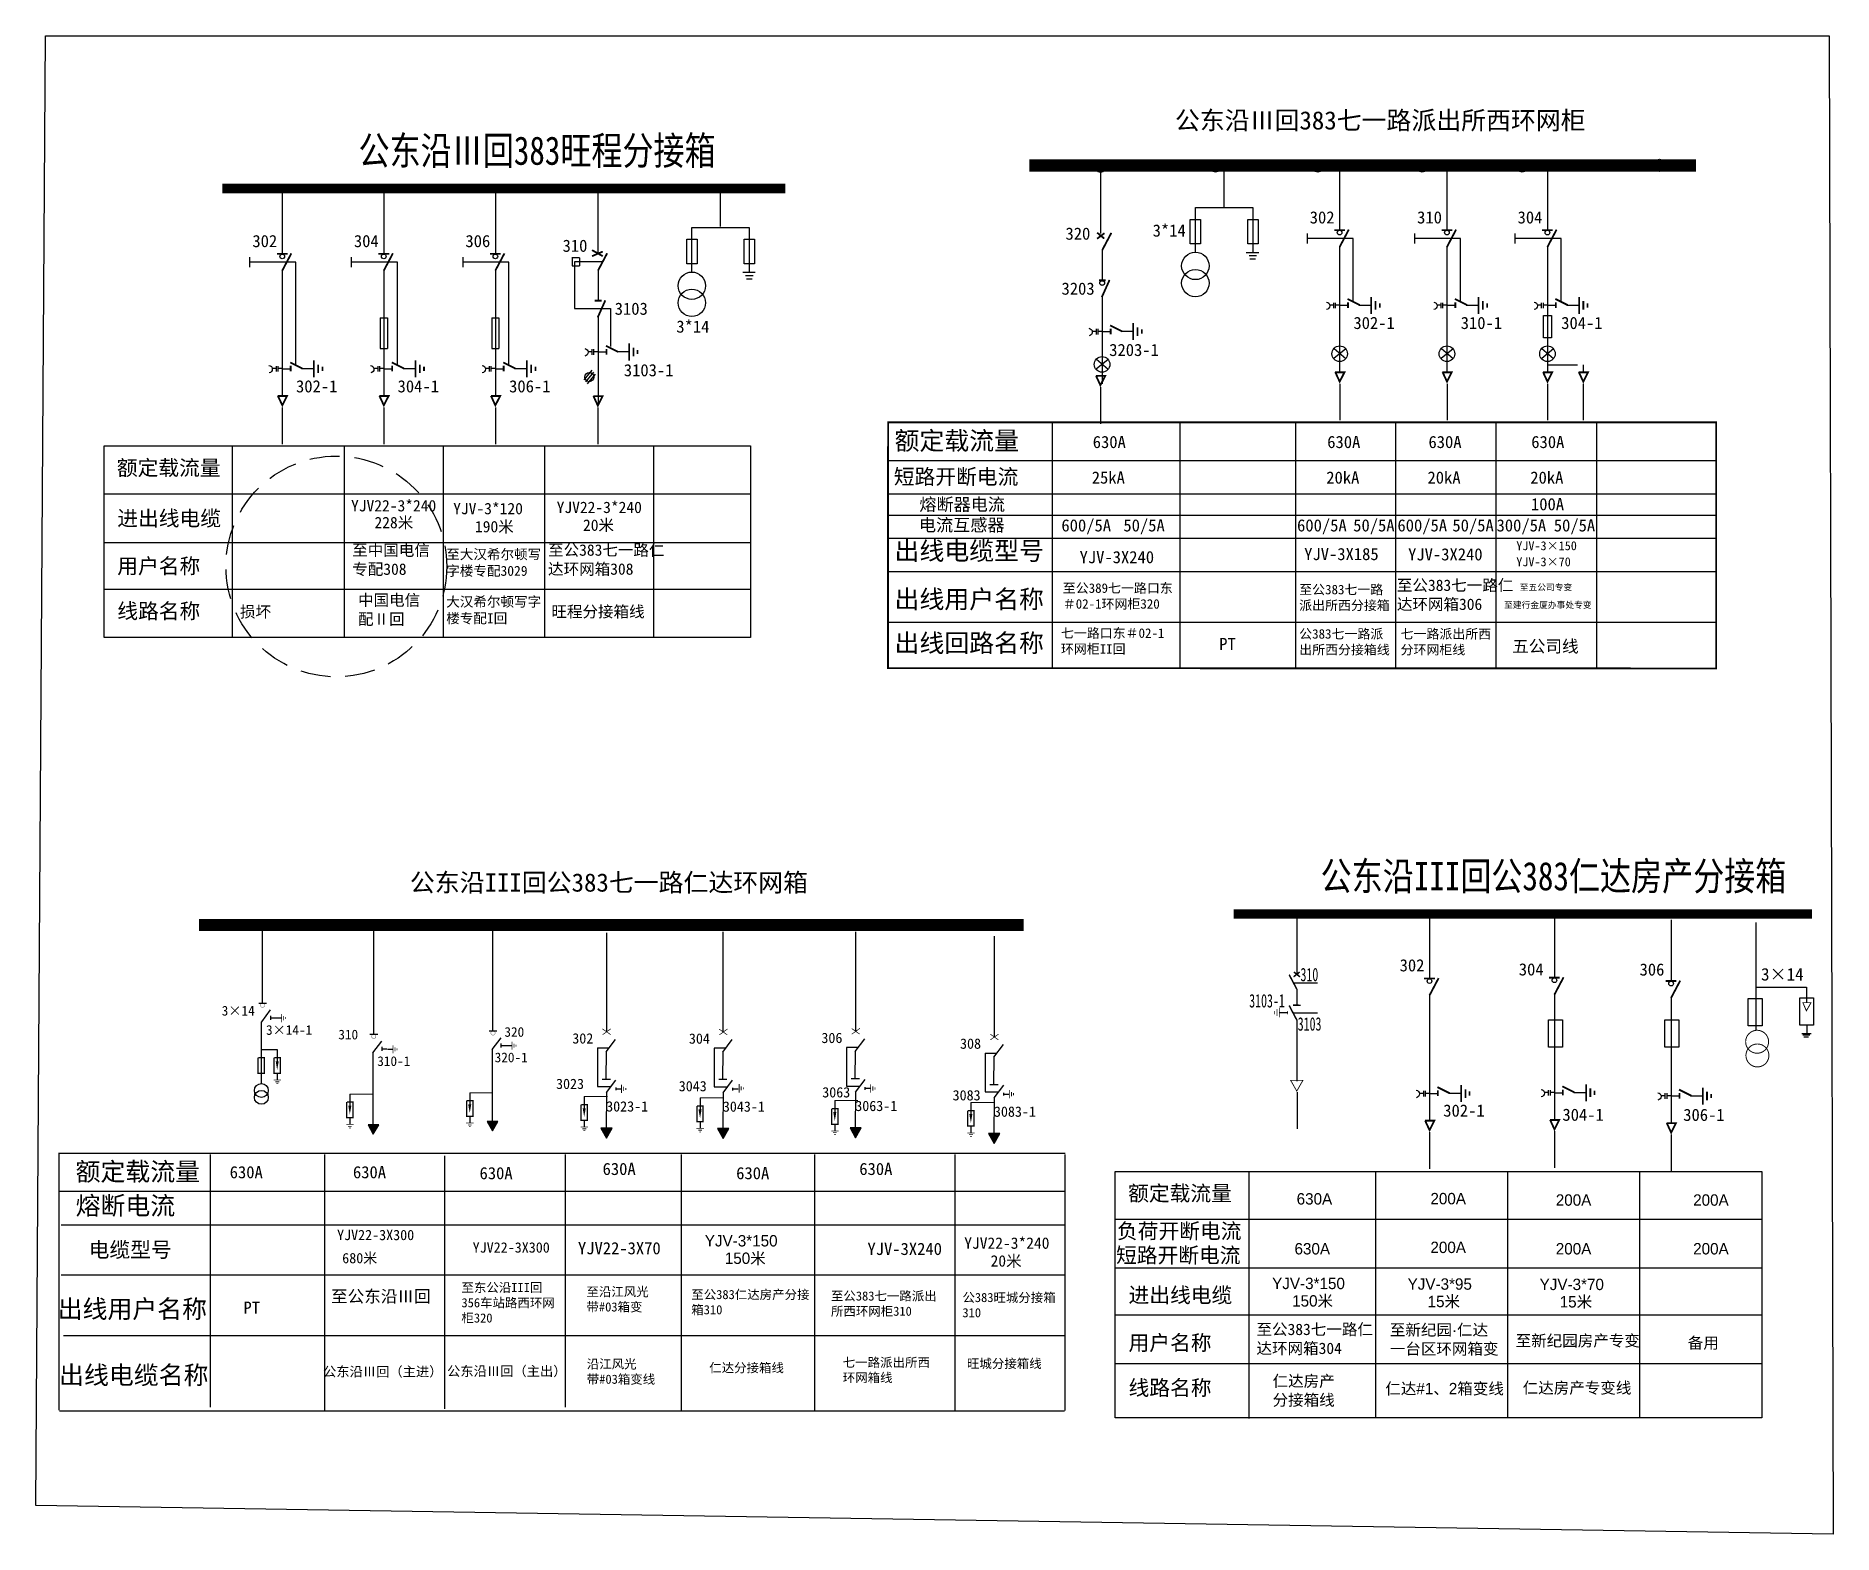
# Model space of a CAD drawing. Extents: x 0 to 295, y -538 to -291.
import ezdxf

# ---------------------------------------------------------------- set-up
doc = ezdxf.new("R2010")
doc.units = 0
doc.header["$LTSCALE"] = 0.774411
for name, pattern in [('ACAD_ISO02W100', [15, 12, -3]), ('CENTER', [50.8, 31.75, -6.35, 6.35, -6.35]), ('DASHED2', [9.525, 6.35, -3.175])]:
    doc.linetypes.add(name, pattern=pattern)
doc.layers.get('0').update_dxf_attribs({"linetype": 'CONTINUOUS'})
doc.layers.add('1', color=7, linetype='CONTINUOUS')
doc.layers.add('2', color=7, linetype='CONTINUOUS')
doc.layers.add('MiniCADLayer', color=7, linetype='CONTINUOUS', lineweight=20)
doc.styles.add('_txtstyle_1.50_0_0', font='simsun.ttc', dxfattribs={"height": 1.5})
doc.styles.add('HZ', font='')
doc.styles.add('hztxt_txtstyle_0.00_0_0', font='', dxfattribs={"bigfont": 'hztxt.shx'})
doc.styles.add('KaiTi_GB2312_txtstyle_3.00_0_0', font='', dxfattribs={"height": 3})
doc.styles.add('ST', font='', dxfattribs={"width": 0.8})
doc.styles.get("Standard").update_dxf_attribs({"font": '', "height": 2.5})
doc.styles.add('STYLE1', font='txt.shx', dxfattribs={"height": 2.6})
doc.styles.add('字体', font='', dxfattribs={"height": 2.5})
doc.styles.add('宋体', font='')
doc.styles.get('HZ').set_extended_font_data('SimSun')
doc.styles.get('hztxt_txtstyle_0.00_0_0').set_extended_font_data('hztxt')
doc.styles.get('KaiTi_GB2312_txtstyle_3.00_0_0').set_extended_font_data('KaiTi_GB2312')
doc.styles.get('ST').set_extended_font_data('SimSun')
doc.styles.get('Standard').set_extended_font_data('SimSun')
doc.styles.get('字体').set_extended_font_data('SimSun')
doc.styles.get('宋体').set_extended_font_data('SimSun')

# ---------------------------------------------------------------- blocks, each defined once
blk = doc.blocks.new('JD')
for points in [[(-2, 0.2), (-2, -0.2), (2, 0.2), (2, -0.2)], [(1, -1.2), (1, -0.8), (-1, -1.2), (-1, -0.8)], [(-0.5, -1.8), (-0.5, -2.2), (0.5, -1.8), (0.5, -2.2)]]:
    blk.add_trace(points)
blk = doc.blocks.new('A$C5D5A1DA4')
at = {"linetype": 'Continuous'}
blk.add_line((0, 24.15), (1.28, 24.15), dxfattribs=at)
for p, q in [((0.06, 24.11), (0.06, 22.78)), ((1.26, 24.11), (1.26, 22.78)), ((0.06, 22.78), (1.26, 22.78)), ((4.32, 22.07), (4.32, 17.12)), ((4.32, 14.64), (4.32, 0)), ((4.32, 8.63), (5.71, 8.63)), ((7.52, 8.67), (9.4, 8.67))]:
    blk.add_line(p, q)
at = {"linetype": 'ACAD_ISO02W100'}
for p, q in [((0.44, 23.41), (0.44, 15.78)), ((4.92, 23.41), (0.44, 23.41)), ((0.44, 15.78), (6.36, 15.78)), ((6.36, 15.78), (6.36, 9.49))]:
    blk.add_line(p, q, dxfattribs=at)
at = {"const_width": 0.3}
for points in [[(4.32, 22), (5.82, 24.84)], [(3.79, 17.04), (4.9, 17.04)], [(4.26, 14.27), (5.52, 17.1)], [(5.63, 9.63), (7.63, 8.63)], [(5.71, 9.09), (5.71, 8.17)]]:
    blk.add_lwpolyline(points, dxfattribs=at)
blk.add_lwpolyline([(2.15, 9.16, -0.877934), (2.17, 7.94)], format="xyb")
for points in [[(3.32, 9.06), (3.32, 8.15)], [(3.6, 9.06), (3.6, 8.15)], [(3.32, 8.64), (2.68, 8.64)], [(4.32, 8.64), (3.6, 8.64)]]:
    blk.add_lwpolyline(points)
at = {"xscale": 0.7, "yscale": 0.7, "zscale": 0.7, "rotation": 90}
blk.add_blockref('JD', (9.43, 8.61), dxfattribs=at)

msp = doc.modelspace()

# ---------------------------------------------------------------- hatches: boundary and pattern name
for color, points in [(0, [(55.21, -471.8), (56.09, -470.28), (54.34, -470.28)]), (0, [(74.8, -471.24), (75.68, -469.72), (73.92, -469.72)]), (7, [(93.55, -472.44), (94.48, -470.83), (92.62, -470.83)]), (7, [(112.73, -472.48), (113.66, -470.87), (111.8, -470.87)]), (7, [(134.5, -472.37), (135.43, -470.76), (133.57, -470.76)]), (7, [(157.29, -473.3), (158.22, -471.69), (156.36, -471.69)])]:
    msp.add_hatch(color=color).paths.add_polyline_path(points)

# ---------------------------------------------------------------- linework, layer by layer
for p, q in [((214.06, -313.09), (214.06, -323.13)), ((231.7, -313.09), (231.7, -323.13)), ((248.22, -313.09), (248.22, -323.13)), ((174.73, -313.68), (174.73, -323.73)), ((40.24, -316.98), (40.24, -327.02)), ((56.93, -316.98), (56.93, -327.02)), ((75.27, -316.98), (75.27, -327.02)), ((92.11, -317.02), (92.11, -327.07)), ((175.03, -326.39), (175.03, -331.35)), ((214.06, -325.86), (214.06, -346.45)), ((231.7, -325.86), (231.7, -346.45)), ((248.22, -325.86), (248.22, -346.45)), ((40.24, -329.75), (40.24, -350.35)), ((56.93, -329.75), (56.93, -350.35)), ((75.27, -329.75), (75.27, -350.35)), ((175.03, -333.83), (175.03, -348.47)), ((217.23, -335.49), (219.23, -335.49)), ((234.87, -335.49), (236.88, -335.49)), ((251.39, -335.49), (253.4, -335.49)), ((56.33, -337.62), (56.33, -342.65)), ((56.33, -337.62), (57.53, -337.62)), ((57.53, -337.62), (57.53, -342.65)), ((74.67, -337.62), (75.87, -337.62)), ((74.67, -337.62), (74.67, -342.65)), ((75.87, -337.62), (75.87, -342.65)), ((56.33, -342.65), (57.53, -342.65)), ((74.67, -342.65), (75.87, -342.65)), ((175.03, -339.84), (176.41, -339.84)), ((178.22, -339.8), (180.11, -339.8)), ((43.41, -345.91), (45.42, -345.91)), ((60.1, -345.91), (62.11, -345.91)), ((78.44, -345.91), (80.44, -345.91)), ((91.13, -346.22), (89.8, -347.81)), ((91.42, -346.53), (90.09, -348.12)), ((91.68, -346.86), (90.36, -348.44)), ((166.79, -354.99), (166.79, -395.19)), ((187.79, -354.99), (187.79, -395.2)), ((206.82, -354.99), (206.82, -395.21)), ((223.24, -354.99), (223.24, -395.21)), ((239.71, -354.99), (239.71, -395.22)), ((256.29, -354.99), (256.29, -395.23)), ((139.9, -361.03), (275.96, -361.03)), ((139.9, -366.52), (275.96, -366.52)), ((139.9, -370.02), (275.96, -370.02)), ((139.9, -373.79), (275.96, -373.79)), ((207.01, -434.95), (207.01, -445.61)), ((36.92, -437.41), (36.92, -450.3)), ((206.46, -446.9), (210.43, -446.9)), ((207.01, -447.94), (207.01, -450.59)), ((205.49, -451.82), (204.15, -451.82)), ((206.39, -451.82), (210.43, -451.82)), ((207.01, -453.01), (207.01, -463.06)), ((92.04, -457.59), (93.99, -457.59)), ((92.06, -457.6), (92.06, -463.97)), ((111.22, -457.62), (113.17, -457.62)), ((111.24, -457.63), (111.24, -464.01)), ((132.99, -457.51), (134.94, -457.51)), ((133.01, -457.52), (133.01, -463.9)), ((93.49, -458.28), (93.43, -462.69)), ((112.67, -458.31), (112.61, -462.73)), ((134.44, -458.2), (134.38, -462.62)), ((155.78, -458.45), (157.73, -458.45)), ((155.8, -458.46), (155.8, -464.83)), ((157.23, -459.14), (157.17, -463.55)), ((92.83, -462.74), (94.18, -462.74)), ((112.01, -462.77), (113.35, -462.77)), ((133.78, -462.66), (135.13, -462.66)), ((156.57, -463.6), (157.92, -463.6)), ((92.06, -463.97), (94.27, -463.96)), ((95.07, -464.33), (96.01, -464.33)), ((111.24, -464.01), (113.45, -464)), ((114.25, -464.36), (115.19, -464.36)), ((133.01, -463.9), (135.22, -463.89)), ((136.02, -464.25), (136.96, -464.25)), ((155.8, -464.83), (158.01, -464.82)), ((158.81, -465.19), (159.75, -465.19)), ((3.58, -517.14), (3.59, -474.84)), ((3.6, -474.93, -0.06), (168.95, -474.93, -0.06)), ((28.37, -475.13, -0.06), (28.37, -516.69, -0.06)), ((47.16, -475.13, -0.06), (47.16, -517.32, -0.06)), ((66.9, -475.37, -0.06), (66.9, -516.92, -0.06)), ((86.77, -475.13, -0.06), (86.77, -516.69, -0.06)), ((105.8, -475.13, -0.06), (105.8, -517.23, -0.06)), ((127.74, -475.13, -0.06), (127.74, -517.23, -0.06)), ((150.79, -475.13, -0.06), (150.79, -517.23, -0.06)), ((168.91, -475.13, -0.06), (168.91, -517.23, -0.06)), ((3.6, -481.18, -0.06), (168.91, -481.18, -0.06)), ((3.89, -486.67, -0.06), (168.91, -486.67, -0.06)), ((3.89, -494.94, -0.06), (168.91, -494.94, -0.06)), ((168.91, -504.93, -0.06), (4.26, -504.93, -0.06)), ((168.84, -517.31, -0.06), (3.6, -517.31, -0.06))]:
    msp.add_line(p, q)
at = {"color": 0}
for p, q in [((195.01, -313.57), (195.01, -319.34)), ((112.23, -316.82), (112.23, -322.59)), ((190.36, -326.8), (190.36, -319.48)), ((190.36, -319.48), (199.8, -319.48)), ((199.8, -319.48), (199.8, -326.8)), ((107.58, -330.05), (107.58, -322.73)), ((107.58, -322.73), (117.02, -322.73)), ((117.02, -322.73), (117.02, -330.05)), ((198.72, -326.84), (200.76, -326.84)), ((199.18, -327.36), (200.41, -327.36)), ((199.32, -327.9), (200.23, -327.9)), ((115.95, -330.09), (117.99, -330.09)), ((116.41, -330.61), (117.64, -330.61)), ((116.55, -331.16), (117.46, -331.16)), ((139.9, -379.29), (275.96, -379.29)), ((139.9, -387.62), (275.96, -387.62)), ((282.45, -436.98), (282.45, -454.75)), ((36.37, -450.25), (37.64, -450.25)), ((36.79, -453.31), (36.79, -463.52)), ((38.3, -452.34), (38.3, -452.99)), ((38.32, -452.67), (39.16, -452.67)), ((39.24, -452.69), (40.13, -452.69)), ((74.25, -454.81), (75.52, -454.81)), ((36.78, -457.89), (39.41, -457.89)), ((39.41, -457.89), (39.41, -459.82)), ((54.66, -455.36), (55.93, -455.36)), ((56.59, -457.45), (56.59, -458.11)), ((56.61, -457.78), (57.45, -457.78)), ((57.53, -457.81), (58.42, -457.81)), ((74.74, -457.88), (74.74, -469.99)), ((76.18, -456.9), (76.18, -457.55)), ((76.19, -457.23), (77.04, -457.23)), ((77.12, -457.23), (78, -457.23)), ((55.15, -458.44), (55.15, -470.54)), ((39.41, -461.84), (39.41, -462.84)), ((51.35, -465.19), (51.35, -467.12)), ((71.06, -464.98), (71.06, -466.9)), ((89.88, -465.62), (89.88, -467.55)), ((93.55, -464.96), (93.49, -471.11)), ((108.92, -465.84), (108.92, -467.76)), ((112.73, -464.99), (112.67, -471.15)), ((131.07, -466.27), (131.07, -468.19)), ((134.5, -464.88), (134.44, -471.04)), ((153.44, -466.59), (153.44, -468.52)), ((157.29, -465.82), (157.23, -471.97)), ((51.35, -469.14), (51.35, -470.13)), ((71.06, -468.92), (71.06, -469.92)), ((89.88, -469.57), (89.88, -470.56)), ((108.92, -469.78), (108.92, -470.78)), ((131.07, -470.22), (131.07, -471.21)), ((153.44, -470.54), (153.44, -471.53))]:
    msp.add_line(p, q, dxfattribs=at)
at = {"linetype": 'ACAD_ISO02W100'}
for p, q in [((214.16, -335.53), (215.47, -335.53)), ((231.8, -335.53), (233.11, -335.53)), ((248.32, -335.53), (249.64, -335.53)), ((40.34, -345.95), (41.65, -345.95)), ((57.03, -345.95), (58.35, -345.95)), ((75.37, -345.95), (76.68, -345.95))]:
    msp.add_line(p, q, dxfattribs=at)
at = {"color": 0, "linetype": 'DASHED2'}
for p, q in [((213.14, -342.66), (215.06, -344.28)), ((230.78, -342.66), (232.7, -344.28)), ((247.31, -342.66), (249.22, -344.28)), ((176, -344.46), (174.06, -346.01)), ((174.09, -344.41), (176, -346.03)), ((215.06, -342.71), (213.12, -344.26)), ((232.7, -342.71), (230.76, -344.26)), ((249.22, -342.71), (247.28, -344.26)), ((248.23, -345.3), (254.11, -345.3)), ((254.11, -345.3), (254.11, -346.46))]:
    msp.add_line(p, q, dxfattribs=at)
at = {"linetype": 'CENTER'}
for p, q in [((214.07, -348.42), (214.07, -354.44)), ((231.71, -348.42), (231.71, -354.44)), ((248.23, -348.42), (248.23, -354.44)), ((254.11, -348.42), (254.11, -354.44)), ((174.73, -349.01), (174.73, -355.04)), ((40.25, -352.31), (40.25, -358.34)), ((56.94, -352.31), (56.94, -358.34)), ((75.27, -352.31), (75.27, -358.34)), ((92.12, -352.35), (92.12, -358.38))]:
    msp.add_line(p, q, dxfattribs=at)
at = {"linetype": 'Continuous'}
for p, q in [((31.98, -358.67), (31.98, -390.19)), ((50.42, -358.67), (50.42, -390.19)), ((66.68, -358.67), (66.68, -390.19)), ((83.34, -358.67), (83.34, -390.19)), ((101.26, -358.72), (101.26, -390.03)), ((10.95, -366.51), (117.16, -366.51)), ((10.95, -374.51), (117.16, -374.51)), ((10.95, -382.2), (117.16, -382.2))]:
    msp.add_line(p, q, dxfattribs=at)
at = {"color": 7}
for p, q in [((228.83, -436.12), (228.83, -446.17)), ((249.37, -435.99), (249.37, -446.04)), ((268.55, -436.53), (268.55, -446.58)), ((55.29, -455.36), (55.29, -438.22)), ((74.88, -454.81), (74.88, -437.59)), ((93.57, -454.96), (93.57, -438.68)), ((112.74, -455), (112.74, -438.52)), ((134.51, -454.89), (134.51, -438.52)), ((157.3, -455.82), (157.3, -439.25)), ((228.83, -448.9), (228.83, -469.49)), ((249.37, -448.77), (249.37, -469.36)), ((268.55, -449.31), (268.55, -469.9)), ((232, -465.06), (234.01, -465.06)), ((252.54, -464.93), (254.54, -464.93)), ((271.72, -465.47), (273.73, -465.47)), ((177.18, -509.48), (283.44, -509.48))]:
    msp.add_line(p, q, dxfattribs=at)
at = {"color": 0, "linetype": 'Continuous'}
for p, q in [((282.47, -447.62), (290.83, -447.62)), ((290.83, -447.62), (290.83, -450.11)), ((290.84, -453.86), (290.84, -455.33)), ((291.55, -455.3), (290.01, -455.3)), ((291.34, -455.53), (290.2, -455.53)), ((291.12, -455.84), (290.37, -455.84))]:
    msp.add_line(p, q, dxfattribs=at)
at = {"color": 7, "linetype": 'CENTER'}
for p, q in [((207.06, -464.9), (207.06, -470.92)), ((228.84, -471.46), (228.84, -477.48)), ((249.37, -471.32), (249.37, -477.35)), ((268.56, -471.86), (268.56, -477.89))]:
    msp.add_line(p, q, dxfattribs=at)
at = {"color": 7, "linetype": 'ACAD_ISO02W100'}
for p, q in [((228.93, -465.1), (230.25, -465.1)), ((249.47, -464.97), (250.78, -464.97)), ((268.65, -465.51), (269.97, -465.51))]:
    msp.add_line(p, q, dxfattribs=at)
at = {"color": 7, "linetype": 'Continuous'}
for p, q in [((177.18, -477.91), (283.44, -477.91)), ((177.18, -518.4), (177.18, -477.91)), ((199.13, -478.07), (199.13, -518.53)), ((219.97, -477.94), (219.97, -518.4)), ((241.66, -477.94), (241.66, -518.4)), ((263.37, -477.99), (263.37, -518.4)), ((283.44, -477.91), (283.44, -518.4)), ((177.19, -485.79), (283.41, -485.79)), ((177.19, -493.78), (283.41, -493.78)), ((177.19, -501.48), (283.41, -501.48)), ((283.44, -518.4), (177.18, -518.4))]:
    msp.add_line(p, q, dxfattribs=at)
msp.add_lwpolyline([(1.32, -291.25), (294.55, -291.25), (295.17, -537.53), (-0.25, -532.85)], close=True)
for points, const_width in [([(163.04, -312.55), (272.65, -312.55)], 2), ([(174.18, -324.59), (175.4, -323.68)], 0.3), ([(174.2, -323.59), (175.37, -324.57)], 0.3), ([(175.03, -326.47), (176.53, -323.63)], 0.3), ([(213.17, -323.17), (214.94, -323.17)], 0.3), ([(214.06, -325.94), (215.56, -323.09)], 0.3), ([(230.81, -323.17), (232.58, -323.17)], 0.3), ([(231.7, -325.94), (233.2, -323.09)], 0.3), ([(247.34, -323.17), (249.1, -323.17)], 0.3), ([(248.22, -325.94), (249.72, -323.09)], 0.3), ([(39.35, -327.06), (41.12, -327.06)], 0.3), ([(40.24, -329.83), (41.74, -326.99)], 0.3), ([(56.05, -327.06), (57.82, -327.06)], 0.3), ([(56.93, -329.83), (58.43, -326.99)], 0.3), ([(74.38, -327.06), (76.15, -327.06)], 0.3), ([(75.27, -329.83), (76.77, -326.99)], 0.3), ([(91.16, -326.46), (92.93, -327.46)], 0.3), ([(91.16, -327.46), (92.93, -326.7)], 0.3), ([(174.49, -331.43), (175.6, -331.43)], 0.3), ([(174.97, -334.2), (176.23, -331.37)], 0.3), ([(215.36, -334.49), (217.36, -335.49)], 0.3), ([(215.44, -335.03), (215.44, -335.95)], 0.3), ([(233.01, -334.49), (235.01, -335.49)], 0.3), ([(233.08, -335.03), (233.08, -335.95)], 0.3), ([(249.53, -334.49), (251.53, -335.49)], 0.3), ([(249.6, -335.03), (249.6, -335.95)], 0.3), ([(176.34, -338.84), (178.34, -339.84)], 0.3), ([(176.41, -339.38), (176.41, -340.3)], 0.3), ([(41.55, -344.92), (43.55, -345.92)], 0.3), ([(41.62, -345.45), (41.62, -346.38)], 0.3), ([(58.24, -344.92), (60.24, -345.92)], 0.3), ([(58.32, -345.45), (58.32, -346.38)], 0.3), ([(76.57, -344.92), (78.57, -345.92)], 0.3), ([(76.65, -345.45), (76.65, -346.38)], 0.3), ([(173.99, -347.14), (175.52, -347.14), (174.73, -348.68), (174.01, -347.11)], 0.3), ([(213.32, -346.54), (214.85, -346.54), (214.07, -348.09), (213.34, -346.52)], 0.3), ([(230.96, -346.54), (232.49, -346.54), (231.71, -348.09), (230.98, -346.52)], 0.3), ([(247.48, -346.54), (249.01, -346.54), (248.23, -348.09), (247.5, -346.52)], 0.3), ([(39.5, -350.44), (41.03, -350.44), (40.25, -351.98), (39.52, -350.41)], 0.3), ([(56.2, -350.44), (57.72, -350.44), (56.94, -351.98), (56.21, -350.41)], 0.3), ([(74.53, -350.44), (76.06, -350.44), (75.27, -351.98), (74.55, -350.41)], 0.3), ([(91.38, -350.48), (92.9, -350.48), (92.12, -352.03), (91.39, -350.45)], 0.3), ([(26.55, -437.41), (162.11, -437.41)], 2), ([(207.01, -447.94), (205.76, -445.57)], 0.25), ([(207.48, -445.14), (206.48, -445.93)], 0.25), ([(206.54, -445.14), (207.54, -445.93)], 0.25), ([(203.38, -451.54), (203.38, -452.08)], 0.109), ([(203.75, -451.2), (203.75, -452.38)], 0.109), ([(204.14, -451.02), (204.14, -452.56)], 0.109), ([(205.49, -451.55), (205.49, -452.09)], 0.109), ([(207.01, -453.01), (205.76, -450.64)], 0.25), ([(207.65, -450.61), (206.37, -450.57)], 0.25), ([(92.88, -454.48), (94.23, -455.43)], 0.114), ([(92.91, -455.43), (94.26, -454.47)], 0.114), ([(112.06, -454.52), (113.4, -455.46)], 0.114), ([(112.09, -455.47), (113.43, -454.5)], 0.114), ([(133.83, -454.41), (135.18, -455.35)], 0.114), ([(133.86, -455.36), (135.21, -454.39)], 0.114), ([(156.62, -455.34), (157.97, -456.29)], 0.114), ([(156.65, -456.29), (158, -455.33)], 0.114), ([(92.83, -462.74), (94.18, -462.74)], 0.114), ([(112.01, -462.77), (113.35, -462.77)], 0.114), ([(133.78, -462.66), (135.13, -462.66)], 0.114), ([(156.57, -463.6), (157.92, -463.6)], 0.114)]:
    msp.add_lwpolyline(points, dxfattribs=dict(const_width=const_width))
at = {"color": 0}
for points in [[(189.51, -321.41), (191.21, -321.41), (191.21, -325.44), (189.51, -325.44)], [(198.97, -321.41), (200.66, -321.41), (200.66, -325.44), (198.97, -325.44)], [(106.74, -324.66), (108.43, -324.66), (108.43, -328.69), (106.74, -328.69)], [(116.19, -324.66), (117.89, -324.66), (117.89, -328.69), (116.19, -328.69)], [(55.21, -471.8), (56.09, -470.28), (54.34, -470.28)], [(74.8, -471.24), (75.68, -469.72), (73.92, -469.72)]]:
    msp.add_lwpolyline(points, close=True, dxfattribs=at)
for points in [[(208.7, -323.71), (208.7, -325.38)], [(226.34, -323.71), (226.34, -325.38)], [(242.87, -323.71), (242.87, -325.38)], [(34.88, -327.6), (34.88, -329.27)], [(51.58, -327.6), (51.58, -329.27)], [(69.91, -327.6), (69.91, -329.27)], [(213.05, -335.52), (212.42, -335.52)], [(213.05, -335.1), (213.05, -336.01)], [(213.33, -335.1), (213.33, -336.01)], [(214.05, -335.52), (213.33, -335.52)], [(230.69, -335.52), (230.06, -335.52)], [(230.69, -335.1), (230.69, -336.01)], [(230.97, -335.1), (230.97, -336.01)], [(231.7, -335.52), (230.97, -335.52)], [(247.21, -335.52), (246.58, -335.52)], [(247.21, -335.1), (247.21, -336.01)], [(247.49, -335.1), (247.49, -336.01)], [(248.22, -335.52), (247.49, -335.52)], [(174.02, -339.4), (174.02, -340.32)], [(174.3, -339.4), (174.3, -340.32)], [(174.02, -339.83), (173.39, -339.83)], [(175.03, -339.83), (174.3, -339.83)], [(39.23, -345.52), (39.23, -346.43)], [(39.51, -345.52), (39.51, -346.43)], [(55.93, -345.52), (55.93, -346.43)], [(56.21, -345.52), (56.21, -346.43)], [(74.26, -345.52), (74.26, -346.43)], [(74.54, -345.52), (74.54, -346.43)], [(39.23, -345.94), (38.6, -345.94)], [(40.24, -345.94), (39.51, -345.94)], [(55.93, -345.94), (55.29, -345.94)], [(56.93, -345.94), (56.21, -345.94)], [(74.26, -345.94), (73.63, -345.94)], [(75.26, -345.94), (74.54, -345.94)], [(95.08, -464.12), (95.08, -464.57)], [(114.26, -464.15), (114.26, -464.61)], [(136.03, -464.04), (136.03, -464.5)], [(158.82, -464.98), (158.82, -465.43)]]:
    msp.add_lwpolyline(points)
at = {"linetype": 'ByBlock'}
for points in [[(216.29, -334.93), (216.29, -324.55), (208.7, -324.55)], [(233.93, -334.93), (233.93, -324.55), (226.34, -324.55)], [(250.45, -334.93), (250.45, -324.55), (242.87, -324.55)], [(42.47, -345.26), (42.47, -328.44), (34.88, -328.44)], [(59.16, -345.26), (59.16, -328.44), (51.58, -328.44)], [(77.5, -345.26), (77.5, -328.44), (69.91, -328.44)]]:
    msp.add_lwpolyline(points, dxfattribs=at)
for points in [[(211.88, -335, -0.877934), (211.9, -336.22)], [(229.52, -335, -0.877934), (229.54, -336.22)], [(246.04, -335, -0.877934), (246.06, -336.22)], [(172.85, -339.31, -0.877934), (172.87, -340.53)], [(38.06, -345.42, -0.877934), (38.08, -346.64)], [(54.76, -345.42, -0.877934), (54.78, -346.64)], [(73.09, -345.42, -0.877934), (73.11, -346.64)]]:
    msp.add_lwpolyline(points, format="xyb")
at = {"color": 0, "linetype": 'DASHED2'}
msp.add_lwpolyline([(247.55, -337.2), (248.9, -337.2), (248.9, -340.86), (247.55, -340.86)], close=True, dxfattribs=at)
at = {"color": 0}
for points, const_width in [([(253.37, -346.54), (254.89, -346.54), (254.11, -348.09), (253.38, -346.52)], 0.3), ([(36.37, -450.25), (37.64, -450.25)], 0.108), ([(74.25, -454.81), (75.52, -454.81)], 0.108), ([(54.66, -455.36), (55.93, -455.36)], 0.108), ([(36.27, -459.21), (36.27, -461.78), (37.29, -461.78), (37.29, -459.21), (36.3, -459.21)], 0.217), ([(38.9, -459.21), (38.9, -461.78), (39.93, -461.78), (39.93, -459.21), (38.93, -459.21)], 0.217), ([(50.84, -466.51), (50.84, -469.08), (51.87, -469.08), (51.87, -466.51), (50.87, -466.51)], 0.217), ([(70.55, -466.29), (70.55, -468.86), (71.58, -468.86), (71.58, -466.29), (70.58, -466.29)], 0.217), ([(89.37, -466.94), (89.37, -469.51), (90.4, -469.51), (90.4, -466.94), (89.4, -466.94)], 0.217), ([(108.41, -467.15), (108.41, -469.72), (109.43, -469.72), (109.43, -467.15), (108.44, -467.15)], 0.217), ([(130.56, -467.58), (130.56, -470.15), (131.59, -470.15), (131.59, -467.58), (130.59, -467.58)], 0.217), ([(152.93, -467.91), (152.93, -470.47), (153.96, -470.47), (153.96, -467.91), (152.96, -467.91)], 0.217)]:
    msp.add_lwpolyline(points, dxfattribs=dict(at, const_width=const_width))
at = {"const_width": 0.3}
msp.add_lwpolyline([(139.83, -354.78), (275.95, -354.78), (275.95, -395.23), (139.82, -395.18)], close=True, dxfattribs=at)
at = {"linetype": 'Continuous'}
msp.add_lwpolyline([(10.94, -358.64), (117.2, -358.64), (117.2, -390.15), (10.94, -390.15)], close=True, dxfattribs=at)
at = {"color": 7, "const_width": 0.3}
for points in [[(227.95, -446.21), (229.71, -446.21)], [(228.83, -448.98), (230.33, -446.13)], [(248.48, -446.07), (250.25, -446.07)], [(249.37, -448.84), (250.87, -446)], [(267.66, -446.61), (269.43, -446.61)], [(268.55, -449.38), (270.05, -446.54)], [(250.67, -463.93), (252.67, -464.93)], [(230.14, -464.06), (232.14, -465.06)], [(230.21, -464.6), (230.21, -465.52)], [(250.75, -464.47), (250.75, -465.39)], [(269.86, -464.47), (271.86, -465.47)], [(269.93, -465.01), (269.93, -465.93)], [(228.09, -469.58), (229.62, -469.58), (228.84, -471.13), (228.11, -469.56)], [(248.63, -469.45), (250.15, -469.45), (249.37, -471), (248.65, -469.42)], [(267.81, -469.99), (269.34, -469.99), (268.56, -471.53), (267.83, -469.96)]]:
    msp.add_lwpolyline(points, dxfattribs=at)
at = {"color": 0, "const_width": 0.0539}
for points in [[(36.65, -450.6, 1), (37.35, -450.6, 1)], [(74.53, -455.16, 1), (75.23, -455.16, 1)], [(54.94, -455.72, 1), (55.64, -455.72, 1)]]:
    msp.add_lwpolyline(points, format="xyb", close=True, dxfattribs=at)
at = {"color": 0, "linetype": 'Continuous'}
for points in [[(281.24, -449.48), (283.53, -449.48), (283.53, -453.96), (281.24, -453.96)], [(289.68, -449.38), (291.97, -449.38), (291.97, -453.86), (289.68, -453.86)], [(248.41, -452.98), (250.69, -452.98), (250.69, -457.47), (248.41, -457.47)], [(267.51, -452.98), (269.79, -452.98), (269.79, -457.47), (267.51, -457.47)]]:
    msp.add_lwpolyline(points, close=True, dxfattribs=at)
at = {"color": 0}
for points, const_width in [([(290.21, -450.17), (290.78, -451.51), (291.55, -450.17)], 0.153), ([(206.01, -462.95), (207.01, -464.71), (208.02, -462.95)], 0.141)]:
    msp.add_lwpolyline(points, close=True, dxfattribs=dict(at, const_width=const_width))
at = {"const_width": 0.159}
for points in [[(284.57, -456.6, -1), (280.8, -456.6, -1)], [(284.62, -458.85, -1), (280.85, -458.85, -1)]]:
    msp.add_lwpolyline(points, format="xyb", close=True, dxfattribs=at)
at = {"color": 0}
for points in [[(39.41, -459.79, 0.506, 0, 0), (39.41, -461.23, 0, 0, 0)], [(71.06, -466.87, 0.506, 0, 0), (71.06, -468.31, 0, 0, 0)], [(51.35, -467.09, 0.506, 0, 0), (51.35, -468.53, 0, 0, 0)], [(89.88, -467.52, 0.506, 0, 0), (89.88, -468.96, 0, 0, 0)], [(108.92, -467.73, 0.506, 0, 0), (108.92, -469.18, 0, 0, 0)], [(131.07, -468.16, 0.506, 0, 0), (131.07, -469.61, 0, 0, 0)], [(153.44, -468.48, 0.506, 0, 0), (153.44, -469.93, 0, 0, 0)]]:
    msp.add_lwpolyline(points, format="xyseb", dxfattribs=at)
at = {"color": 7}
for points in [[(226.65, -464.57, -0.877934), (226.67, -465.79)], [(247.19, -464.44, -0.877934), (247.21, -465.65)], [(266.37, -464.98, -0.877934), (266.39, -466.19)]]:
    msp.add_lwpolyline(points, format="xyb", dxfattribs=at)
for points in [[(227.82, -465.09), (227.19, -465.09)], [(227.82, -464.66), (227.82, -465.58)], [(228.1, -464.66), (228.1, -465.58)], [(228.83, -465.09), (228.1, -465.09)], [(248.36, -464.95), (247.72, -464.95)], [(248.36, -464.53), (248.36, -465.44)], [(248.64, -464.53), (248.64, -465.44)], [(249.36, -464.95), (248.64, -464.95)], [(267.54, -465.49), (266.91, -465.49)], [(267.54, -465.07), (267.54, -465.98)], [(267.82, -465.07), (267.82, -465.98)], [(268.55, -465.49), (267.82, -465.49)]]:
    msp.add_lwpolyline(points, dxfattribs=at)
for points in [[(93.55, -472.44), (94.48, -470.83), (92.62, -470.83)], [(112.73, -472.48), (113.66, -470.87), (111.8, -470.87)], [(134.5, -472.37), (135.43, -470.76), (133.57, -470.76)], [(157.29, -473.3), (158.22, -471.69), (156.36, -471.69)]]:
    msp.add_lwpolyline(points, close=True, dxfattribs=at)
for centre, radius in [((174.77, -312.68), 0.996), ((193.66, -312.64), 0.996), ((210.45, -312.64), 0.996), ((227.61, -312.64), 0.996), ((244.08, -312.64), 0.996), ((266.66, -312.53), 0.996), ((214.06, -323.59), 0.384), ((231.7, -323.59), 0.384), ((248.22, -323.59), 0.384), ((40.24, -327.49), 0.384), ((56.93, -327.49), 0.384), ((75.27, -327.49), 0.384), ((90.71, -347.33), 0.757)]:
    msp.add_circle(centre, radius)
at = {"color": 0}
for centre, radius in [((190.34, -329.06), 2.25), ((107.57, -332.31), 2.25), ((190.34, -331.88), 2.25), ((107.57, -335.13), 2.25), ((36.81, -464.61), 1.14), ((36.81, -465.74), 1.14)]:
    msp.add_circle(centre, radius, dxfattribs=at)
at = {"color": 0, "linetype": 'DASHED2'}
msp.add_circle((175.03, -331.87), 0.382, dxfattribs=at)
at = {"color": 0, "linetype": 'ByBlock'}
for centre in [(214.06, -343.5), (231.7, -343.5), (248.22, -343.5), (175.01, -345.25)]:
    msp.add_circle(centre, 1.28, dxfattribs=at)
at = {"color": 1, "linetype": 'DASHED2'}
msp.add_circle((49.14, -378.47), 18.15, dxfattribs=at)
at = {"color": 7}
for centre in [(228.83, -446.63), (249.37, -446.5), (268.55, -447.04)]:
    msp.add_circle(centre, 0.384, dxfattribs=at)
at = {"layer": '1', "const_width": 1.56}
msp.add_lwpolyline([(30.38, -316.34), (122.94, -316.34)], dxfattribs=at)
at = {"layer": '1', "color": 7, "const_width": 1.56}
msp.add_lwpolyline([(196.62, -435.61), (291.72, -435.61)], dxfattribs=at)
at = {"layer": '2', "color": 0}
for p, q in [((36.87, -453.32), (38.33, -451.37)), ((55.15, -458.44), (56.61, -456.49)), ((74.74, -457.88), (76.2, -455.93))]:
    msp.add_line(p, q, dxfattribs=at)
at = {"layer": '2'}
for p, q in [((93.49, -458.28), (95.04, -456.21)), ((112.67, -458.31), (114.21, -456.25)), ((134.44, -458.2), (135.99, -456.14)), ((157.23, -459.14), (158.78, -457.07)), ((93.55, -464.96), (95.1, -462.89)), ((112.73, -464.99), (114.28, -462.93)), ((134.5, -464.88), (136.05, -462.82)), ((157.29, -465.82), (158.84, -463.75))]:
    msp.add_line(p, q, dxfattribs=at)
at = {"layer": 'MiniCADLayer', "color": 7, "linetype": 'DASHED2', "ltscale": 1.075492}
for p, q in [((51.35, -465.19), (55.15, -465.19)), ((71.06, -464.98), (74.86, -464.98)), ((89.88, -465.62), (93.68, -465.62)), ((108.92, -465.84), (112.72, -465.84)), ((131.07, -466.27), (134.87, -466.27)), ((153.44, -466.59), (157.24, -466.59))]:
    msp.add_line(p, q, dxfattribs=at)

# ---------------------------------------------------------------- block references
msp.add_blockref('A$C5D5A1DA4', (87.83, -351.82))
at = {"rotation": 90}
for p, xscale, yscale, zscale in [((219.26, -335.55), 0.6999999999999886, 0.6999999999999886, 0.7), ((236.9, -335.55), 0.6999999999999886, 0.6999999999999886, 0.7), ((253.42, -335.55), 0.6999999999999886, 0.6999999999999886, 0.7), ((180.13, -339.86), 0.6999999999999886, 0.6999999999999886, 0.7), ((45.44, -345.97), 0.7, 0.7, 0.7), ((62.14, -345.97), 0.7, 0.7, 0.7), ((80.47, -345.97), 0.7, 0.7, 0.7), ((96.02, -464.35), 0.3495080551147112, 0.3495080551147112, 0.3495080551767315), ((115.34, -464.26), 0.3495080551147112, 0.3495080551147112, 0.3495080551767315), ((136.97, -464.28), 0.3495080551147112, 0.3495080551147112, 0.3495080551767315), ((159.76, -465.21), 0.3495080551147112, 0.3495080551147112, 0.3495080551767315)]:
    msp.add_blockref('JD', p, dxfattribs=dict(at, xscale=xscale, yscale=yscale, zscale=zscale))
at = {"color": 0, "xscale": 0.3297305593027886, "yscale": 0.3297305593027886, "zscale": 0.3297305593611308, "rotation": 90}
for p in [(40.14, -452.72), (58.43, -457.83), (78.02, -457.26)]:
    msp.add_blockref('JD', p, dxfattribs=at)
at = {"color": 0, "xscale": 0.3036991993994889, "yscale": 0.3036991993576521, "zscale": 0.3036991994115678}
for p in [(39.43, -462.88), (51.37, -470.18), (71.08, -469.96), (89.9, -470.61), (108.94, -470.83), (131.09, -471.26), (153.46, -471.58)]:
    msp.add_blockref('JD', p, dxfattribs=at)
at = {"color": 7, "xscale": 0.6999999999999886, "yscale": 0.6999999999999886, "zscale": 0.7, "rotation": 90}
for p in [(234.03, -465.12), (254.57, -464.98), (273.75, -465.52)]:
    msp.add_blockref('JD', p, dxfattribs=at)

# ---------------------------------------------------------------- texts
at = {"style": 'HZ'}
for s, height, p in [('公东沿Ⅲ回383七一路派出所西环网柜', 3, (186.99, -306.63)), ('额定载流量', 3, (140.89, -359.29)), ('短路开断电流', 2.5, (140.78, -364.96)), ('熔断器电流', 2.063, (144.97, -369.3)), ('电流互感器', 2.063, (144.9, -372.68)), ('出线电缆型号', 3, (140.89, -377.4)), ('出线用户名称', 3, (140.89, -385.34)), ('出线回路名称', 3, (140.89, -392.55)), ('五公司线', 2, (242.43, -392.58)), ('额定载流量', 3, (6.27, -479.44, -0.06)), ('熔断电流', 3, (6.27, -485.04, -0.06)), ('电缆型号', 2.5, (8.42, -492.03, -0.06)), ('出线用户名称', 3, (3.32, -502.02, -0.06)), ('出线电缆名称', 3, (3.56, -512.89, -0.06))]:
    msp.add_text(s, height=height, dxfattribs=at).set_placement(p)
for s, height, p in [('302', 2, (209.14, -322.08)), ('310', 2, (226.79, -322.08)), ('304', 2, (243.31, -322.08)), ('302', 2, (35.33, -325.97)), ('304', 2, (52.02, -325.97)), ('306', 2, (70.35, -325.97)), ('310', 2, (86.32, -326.74)), ('320', 2, (168.99, -324.75)), ('3*14', 2, (183.32, -324.24)), ('3203', 2, (168.34, -333.79)), ('3103', 2, (94.89, -337.09)), ('3*14', 2, (105.02, -340.03)), ('302-1', 2, (216.32, -339.43)), ('310-1', 2, (233.96, -339.43)), ('304-1', 2, (250.48, -339.43)), ('3203-1', 2, (176.18, -343.87)), ('3103-1', 2, (96.39, -347.2)), ('302-1', 2, (42.5, -349.85)), ('304-1', 2, (59.2, -349.85)), ('306-1', 2, (77.53, -349.85)), ('630A', 2, (173.47, -359)), ('630A', 2, (212.02, -359)), ('630A', 2, (228.66, -359)), ('630A', 2, (245.56, -359)), ('25kA', 2, (173.31, -364.85)), ('20kA', 2, (211.86, -364.85)), ('20kA', 2, (228.5, -364.85)), ('20kA', 2, (245.4, -364.85)), ('100A', 2, (245.51, -369.23)), ('600/5A', 2, (168.32, -372.71)), ('50/5A', 2, (178.51, -372.71)), ('600/5A', 2, (207.06, -372.71)), ('50/5A', 2, (216.29, -372.71)), ('600/5A', 2, (223.56, -372.71)), ('50/5A', 2, (232.59, -372.71)), ('300/5A', 2, (239.85, -372.71)), ('50/5A', 2, (249.26, -372.71)), ('YJV-3X240', 2, (171.31, -377.93)), ('YJV-3X185', 2, (208.23, -377.42)), ('YJV-3X240', 2, (225.31, -377.47)), ('PT', 2, (194.26, -392.21)), ('630A', 2, (31.6, -479.04, -0.06)), ('630A', 2, (51.86, -479.04, -0.06)), ('630A', 2, (72.67, -479.2, -0.06)), ('630A', 2, (92.9, -478.5, -0.06)), ('630A', 2, (114.86, -479.2, -0.06)), ('630A', 2, (135.1, -478.5, -0.06)), ('YJV22-3X300', 1.6943, (49.25, -489.21, -0.06)), ('YJV22-3X300', 1.6943, (71.54, -491.26, -0.06)), ('YJV22-3X70', 2, (88.85, -491.54, -0.06)), ('YJV-3X240', 2, (136.44, -491.65)), ('680米', 1.694, (50.1, -493.01, -0.06))]:
    msp.add_text(s, height=height).set_placement(p)
at = {"linetype": 'Continuous'}
for s, p in [('额定载流量', (13.05, -363.49)), ('进出线电缆', (13.12, -371.8)), ('用户名称', (13.12, -379.64)), ('线路名称', (13.12, -387.04))]:
    msp.add_text(s, height=2.5, dxfattribs=at).set_placement(p)
at = {"color": 0}
for s, height, p in [('YJV-3×150', 1.463, (243.1, -375.79)), ('YJV-3×70', 1.463, (243.1, -378.43)), ('3×14', 2.055, (283.33, -446.53)), ('3×14', 1.594, (30.29, -452.29)), ('3×14-1', 1.594, (37.57, -455.46)), ('310', 1.594, (49.46, -456.21)), ('320', 1.594, (76.76, -455.78)), ('302', 1.69, (87.92, -456.89)), ('304', 1.69, (107.09, -456.92)), ('306', 1.69, (128.87, -456.81)), ('308', 1.69, (151.66, -457.75)), ('310-1', 1.594, (55.86, -460.58)), ('320-1', 1.594, (75.16, -459.97)), ('3023', 1.69, (85.25, -464.36)), ('3043', 1.69, (105.42, -464.74)), ('3023-1', 1.69, (93.49, -468.07)), ('3043-1', 1.69, (112.67, -468.1)), ('3063', 1.69, (129.01, -465.75)), ('3063-1', 1.69, (134.44, -467.99)), ('3083', 1.69, (150.44, -466.24)), ('3083-1', 1.69, (157.23, -468.93))]:
    msp.add_text(s, height=height, dxfattribs=at).set_placement(p)
at = {"color": 7}
for s, p in [('302', (223.92, -445.03)), ('304', (243.51, -445.7)), ('306', (263.36, -445.72)), ('302-1', (231.09, -468.91)), ('304-1', (250.68, -469.59)), ('306-1', (270.54, -469.61))]:
    msp.add_text(s, height=2, dxfattribs=at).set_placement(p)
at = {"style": '宋体', "width": 0.65}
for s, p in [('310', (207.62, -446.65)), ('3103-1', (199.19, -450.96)), ('3103', (207.17, -454.77))]:
    msp.add_text(s, height=2.206, dxfattribs=at).set_placement(p)
at = {"color": 7, "linetype": 'Continuous'}
for s, p in [('额定载流量', (179.29, -482.76)), ('负荷开断电流', (177.46, -488.96)), ('短路开断电流', (177.3, -492.94)), ('进出线电缆', (179.36, -499.49)), ('用户名称', (179.36, -507.33)), ('线路名称', (179.36, -514.73))]:
    msp.add_text(s, height=2.5, dxfattribs=at).set_placement(p)
at = {"linetype": 'Continuous', "attachment_point": 1}
for s, insert, char_height, width, style in [('YJV22-3*240', (51.55, -367.54), 1.8715, 10.0239, '字体'), ('YJV-3*120', (68.34, -368.01), 1.872, 10.0239, '字体'), ('YJV22-3*240', (85.35, -367.81), 1.8715, 10.0239, '字体'), ('228米', (55.4, -370.31), 1.872, 10.0239, '字体'), ('190米', (71.92, -370.98), 1.872, 10.0239, '字体'), ('20米', (89.68, -370.74), 1.872, 10.0239, '字体'), ('至中国电信专配308', (51.74, -374.85), 1.872, 14.6996, '字体'), ('至公383{\\C7;七一路仁达环网箱308}', (83.94, -374.83), 1.8715, 19.8125, '字体'), ('至大汉希尔顿写字楼专配3029', (67.2, -375.64), 1.6348, 16.5233, '字体'), ('至公389七一路口东＃02-1环网柜320', (168.55, -381.24), 1.5595, 18.6907, 'HZ'), ('至公383{\\C7;七一路仁达环网箱306}', (223.47, -380.62), 1.8715, 19.8125, '字体'), ('中国电信\\P配Ⅱ回', (52.7, -383.06), 1.872, 48.3819, '字体'), ('大汉希尔顿写字楼专配I回', (67.2, -383.44), 1.6348, 16.5233, '字体'), ('至公383七一路派出所西分接箱', (207.41, -381.48), 1.5595, 15.8759, 'HZ'), ('至五公司专变', (243.66, -381.38), 1.028, 18.7103, 'HZ'), ('损坏', (33.29, -384.98), 1.872, 17.2856, '字体'), ('旺程分接箱线', (84.48, -384.95), 1.872, 17.2856, '字体'), ('至建行金厦办事处专变', (241.09, -384.28), 1.028, 18.7103, 'HZ'), ('七一路口东＃02-1环网柜II回', (168.24, -388.64), 1.5595, 18.6907, 'HZ'), ('公383七一路派出所西分接箱线', (207.41, -388.77), 1.5595, 15.8759, 'HZ'), ('七一路派出所西分环网柜线', (224.07, -388.77), 1.5595, 15.8759, 'HZ'), ('YJV22-3*240', (152.35, -488.76), 1.8715, 10.0239, '字体'), ('20米', (156.68, -491.69), 1.872, 10.0239, '字体'), ('{\\fSimSun|b0|i0|c134|p2;\\C0;至\\C256;东公沿III回356车站路西环网柜\\C0;320}', (69.7, -496.25, -0.06), 1.5, 15.9037, '_txtstyle_1.50_0_0'), ('{\\fSimSun|b0|i0|c134|p2;至公东沿Ⅲ回}', (48.26, -497.45), 2, 56.65, 'hztxt_txtstyle_0.00_0_0'), ('{\\fSimSun|b0|i0|c134|p2;至公383七一路派出所西环网柜310}', (130.44, -497.64, -0.06), 1.5, 17.994, '_txtstyle_1.50_0_0'), ('{\\fSimSun|b0|i0|c134|p2;PT}', (33.86, -499.31, -0.06), 1.9986, 19.414, 'STYLE1'), ('至公383{\\C7;七一路仁达环网箱304}', (200.39, -502.94), 1.8715, 19.8125, '字体'), ('{\\fSimSun|b0|i0|c134|p2;公东沿Ⅲ回（主进）}', (46.94, -510.02), 1.6, 56.65, 'hztxt_txtstyle_0.00_0_0'), ('{\\fSimSun|b0|i0|c134|p2;公东沿Ⅲ回（主出）}', (67.33, -509.95), 1.6, 56.65, 'hztxt_txtstyle_0.00_0_0'), ('{\\fSimSun|b0|i0|c134|p2;七一路派出所西环网箱线}', (132.38, -508.56, -0.06), 1.5, 15.9037, '_txtstyle_1.50_0_0')]:
    msp.add_mtext(s, dxfattribs=dict(at, insert=insert, char_height=char_height, width=width, style=style))
at = {"color": 7, "linetype": 'Continuous', "attachment_point": 1}
for s, insert, char_height, width, style in [('{\\fSimSun|b0|i0|c134|p2;公东沿III回公383七一路仁达环网箱}', (61.22, -428.92), 3, 113.3357, 'KaiTi_GB2312_txtstyle_3.00_0_0'), ('{\\f\uffbfﾬￌﾣﾤ_GB2312|b0|i0|c134|p49;630A}', (206.99, -481.49), 1.8715, 14.7835, '字体'), ('{\\f\uffbfﾬￌﾣﾤ_GB2312|b0|i0|c134|p49;200A}', (228.98, -481.45), 1.8715, 14.7835, '字体'), ('{\\f\uffbfﾬￌﾣﾤ_GB2312|b0|i0|c134|p49;200A}', (249.59, -481.68), 1.8715, 14.7835, '字体'), ('{\\f\uffbfﾬￌﾣﾤ_GB2312|b0|i0|c134|p49;200A}', (272.17, -481.68), 1.8715, 14.7835, '字体'), ('{\\f\uffbfﾬￌﾣﾤ_GB2312|b0|i0|c134|p49;YJV-3*150}', (109.7, -488.38), 1.8715, 10.0239, '字体'), ('{\\f\uffbfﾬￌﾣﾤ_GB2312|b0|i0|c134|p49;630A}', (206.64, -489.69), 1.8715, 14.7835, '字体'), ('{\\f\uffbfﾬￌﾣﾤ_GB2312|b0|i0|c134|p49;200A}', (228.98, -489.46), 1.8715, 14.7835, '字体'), ('{\\f\uffbfﾬￌﾣﾤ_GB2312|b0|i0|c134|p49;200A}', (249.59, -489.69), 1.8715, 14.7835, '字体'), ('{\\f\uffbfﾬￌﾣﾤ_GB2312|b0|i0|c134|p49;200A}', (272.17, -489.69), 1.8715, 14.7835, '字体'), ('{\\f\uffbfﾬￌﾣﾤ_GB2312|b0|i0|c134|p49;150\\f\uffbfﾬￌﾣﾤ_GB2312|b0|i0|c134|p32;米}', (112.99, -491.25), 1.8715, 10.0239, '字体'), ('{\\f\uffbfﾬￌﾣﾤ_GB2312|b0|i0|c134|p49;YJV-3*150}', (202.96, -495.39), 1.8715, 10.0239, '字体'), ('{\\f\uffbfﾬￌﾣﾤ_GB2312|b0|i0|c134|p49;YJV-3*95}', (225.23, -495.49), 1.8715, 10.0239, '字体'), ('{\\f\uffbfﾬￌﾣﾤ_GB2312|b0|i0|c134|p49;YJV-3*70}', (246.93, -495.55), 1.8715, 10.0239, '字体'), ('{\\f\uffbfﾬￌﾣﾤ_GB2312|b0|i0|c134|p49;150\\f\uffbfﾬￌﾣﾤ_GB2312|b0|i0|c134|p32;米}', (206.25, -498.26), 1.8715, 10.0239, '字体'), ('{\\f\uffbfﾬￌﾣﾤ_GB2312|b0|i0|c134|p49;15\\f\uffbfﾬￌﾣﾤ_GB2312|b0|i0|c134|p32;米}', (228.52, -498.36), 1.8715, 10.0239, '字体'), ('{\\f\uffbfﾬￌﾣﾤ_GB2312|b0|i0|c134|p49;15\\f\uffbfﾬￌﾣﾤ_GB2312|b0|i0|c134|p32;米}', (250.23, -498.41), 1.8715, 10.0239, '字体'), ('{\\f\uffbfﾬￌﾣﾤ_GB2312|b0|i0|c134|p49;至新纪园·仁达\\P一台区环网箱变}', (222.31, -503.03), 1.8715, 29.3202, '字体'), ('{\\f\uffbfﾬￌﾣﾤ_GB2312|b0|i0|c134|p49;至新纪园房产专变}', (242.99, -504.8), 1.8715, 29.3202, '字体'), ('{\\f\uffbfﾬￌﾣﾤ_GB2312|b0|i0|c134|p49;备用}', (271.29, -505.16), 1.8715, 14.7835, '字体'), ('仁达房产{\\f\uffbfﾬￌﾣﾤ_GB2312|b0|i0|c134|p49;\\P}分接箱线', (203.04, -511.43), 1.8715, 27.3115, '字体'), ('{\\f\uffbfﾬￌﾣﾤ_GB2312|b0|i0|c134|p49;仁达#1、2箱变线}', (221.56, -512.68), 1.8715, 30.5112, '字体'), ('{\\f\uffbfﾬￌﾣﾤ_GB2312|b0|i0|c134|p49;仁达房产专变线}', (244.15, -512.56), 1.8715, 30.5112, '字体')]:
    msp.add_mtext(s, dxfattribs=dict(at, insert=insert, char_height=char_height, width=width, style=style))
at = {"color": 1, "linetype": 'Continuous', "true_color": 0xff0000, "char_height": 1.5, "attachment_point": 1, "style": '_txtstyle_1.50_0_0'}
for s, insert, width in [('{\\fSimSun|b0|i0|c134|p2;\\C0;至\\C256;沿江风光^J带#03箱变}', (90.25, -496.94, -0.06), 21.1608), ('{\\fSimSun|b0|i0|c134|p2;\\C0;至\\C256;公383仁达房产分接箱310}', (107.48, -497.4, -0.06), 21.1608), ('{\\fSimSun|b0|i0|c134|p2;\\C0;公383旺城分接箱310}', (152.05, -497.89, -0.06), 16.878), ('{\\fSimSun|b0|i0|c134|p2;\\C256;沿江风光^J带#03箱变线}', (90.3, -508.82, -0.06), 21.1608), ('{\\fSimSun|b0|i0|c134|p2;\\C256;仁达分接箱\\C0;线}', (110.43, -509.44, -0.06), 16.878), ('{\\fSimSun|b0|i0|c134|p2;\\C0;旺城分接箱线}', (152.8, -508.74, -0.06), 16.878)]:
    msp.add_mtext(s, dxfattribs=dict(at, insert=insert, width=width))
at = {"layer": '1', "style": 'ST', "width": 0.8}
msp.add_text('公东沿Ⅲ回383旺程分接箱', height=4.68, dxfattribs=at).set_placement((52.78, -312.44))
at = {"layer": '1', "color": 7, "style": 'ST', "width": 0.8}
msp.add_text('公东沿III回公383仁达房产分接箱', height=4.68, dxfattribs=at).set_placement((210.93, -431.71))

doc.saveas('drawing.dxf')
